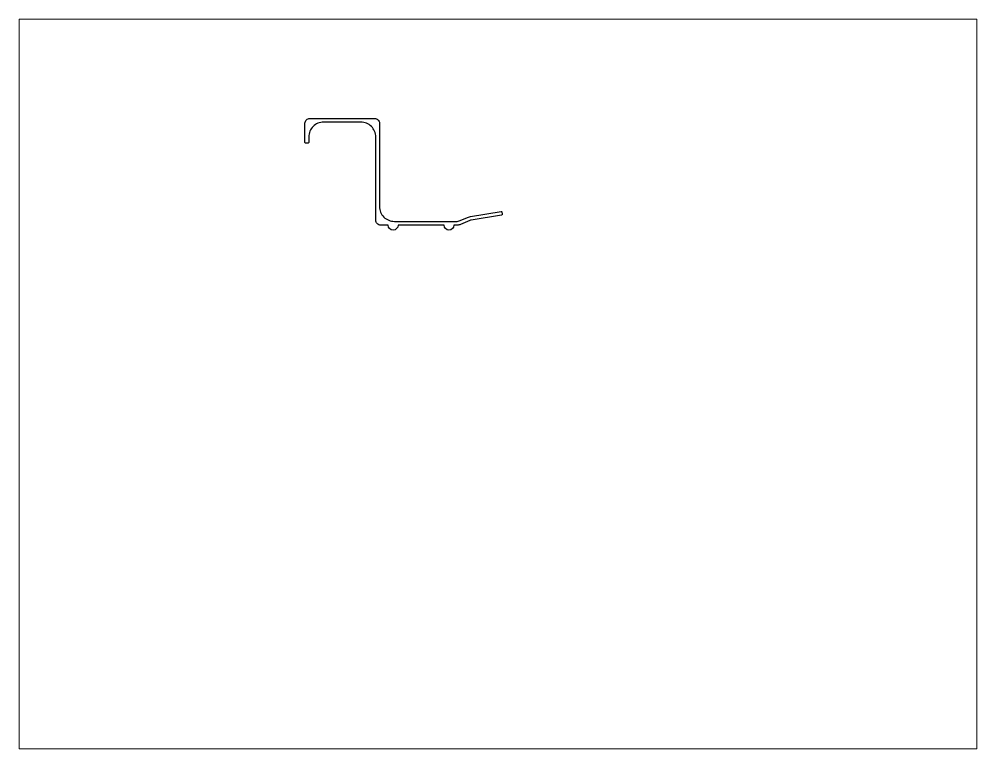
# Paper-space layout 'Layout1' of a CAD drawing. Extents: x 27 to 240, y 20 to 183.
# The model-space entities are those that its viewports show. They can reach past a viewport. Long polylines and large blocks are cut down to what shows.
import ezdxf

# ---------------------------------------------------------------- set-up
doc = ezdxf.new("R2010")
doc.units = 0
doc.header["$LTSCALE"] = 15
doc.layers.get('0').update_dxf_attribs({"linetype": 'CONTINUOUS'})

msp = doc.modelspace()

# ---------------------------------------------------------------- linework, layer by layer
msp.add_lwpolyline([(179.39, 197.76), (191.73, 199.83, -0.414214), (192.07, 199.59), (192.22, 198.7, -0.414214), (191.98, 198.35), (179.64, 196.28, 0.057041), (179.2, 196.15), (175.42, 194.57, -0.09902), (174.07, 194.3), (172.77, 194.3, -1), (168.77, 194.3), (150.27, 194.3, -1), (146.27, 194.3), (143.27, 194.3, -0.414214), (141.27, 196.3), (141.27, 229.8, 0.414214), (135.27, 235.8), (120.27, 235.8, 0.414214), (114.27, 229.8), (114.27, 227.6, -0.414214), (113.97, 227.3), (113.07, 227.3, -0.414214), (112.77, 227.6), (112.77, 235.3, -0.414214), (114.77, 237.3), (140.77, 237.3, -0.414214), (142.77, 235.3), (142.77, 201.8, 0.414214), (148.77, 195.8), (174.07, 195.8, 0.09902), (174.84, 195.96), (178.63, 197.54, -0.057041)], format="xyb", close=True)

psp = doc.layouts.get("Layout1")

# ---------------------------------------------------------------- viewports
at = {"layer": '0', "color": 0, "linetype": 'BYBLOCK', "ltscale": 0.05}
psp.add_viewport(center=(133.35, 101.6), size=(213.36, 162.56), view_center_point=(190.51, 130.3), view_height=293.8955, dxfattribs=at)

doc.saveas('drawing.dxf')
